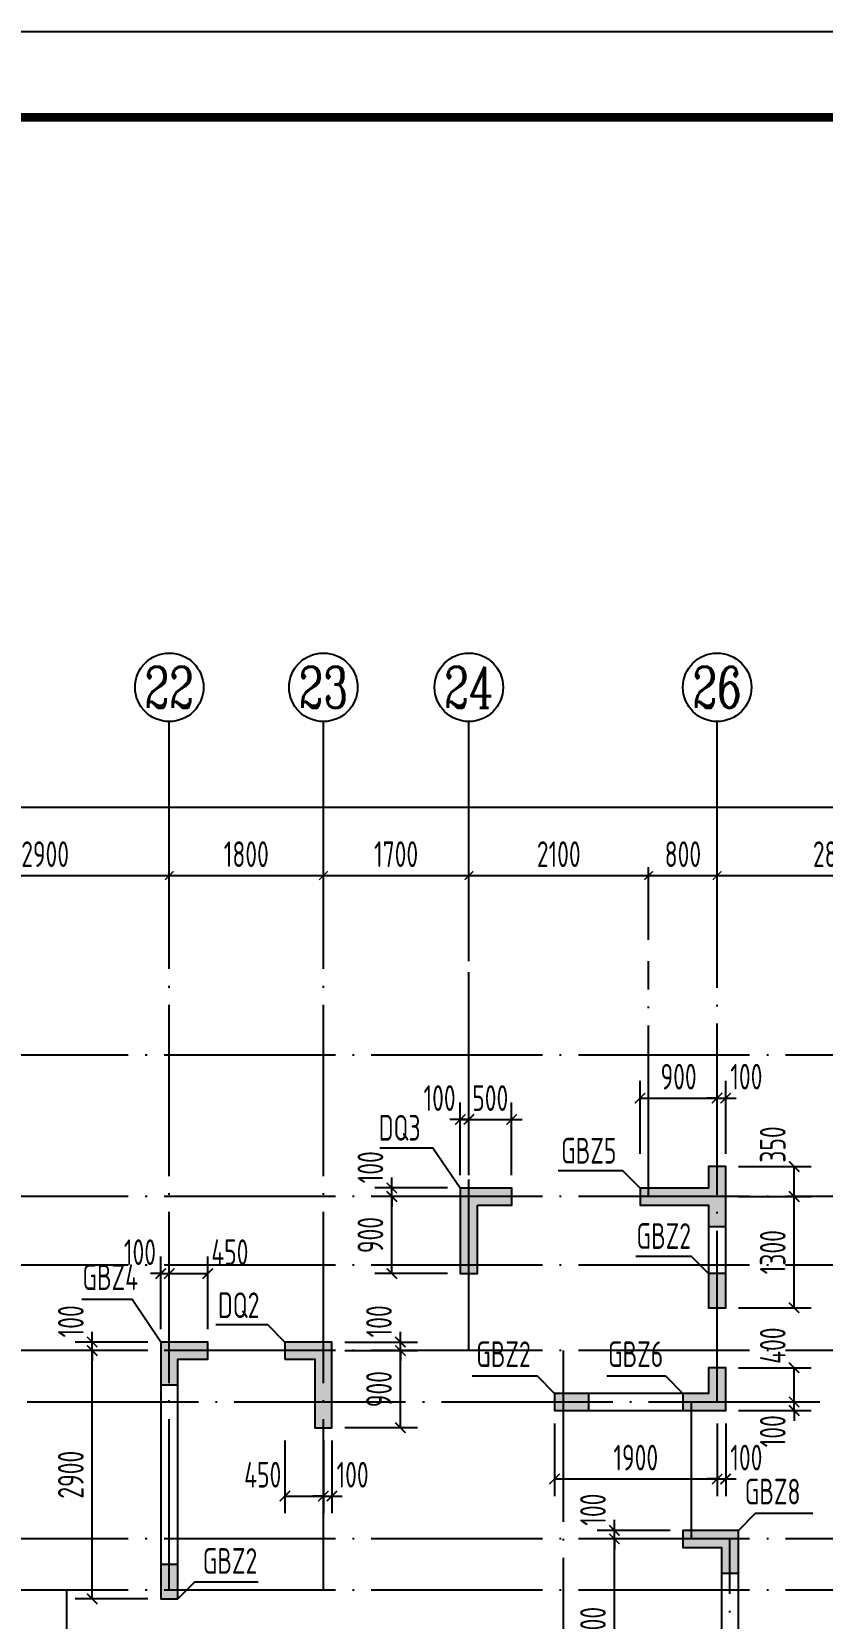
# Model space of a CAD drawing. Extents: x -812054 to 22247, y -644080 to 1003627.
# Drawn here: x -452726 to -443491, y -284087 to -265552 of the extents above; entities that cross this region are included whole.
import ezdxf
from ezdxf.enums import TextEntityAlignment as Align

# ---------------------------------------------------------------- set-up
doc = ezdxf.new("R2010")
doc.units = 0
doc.header["$LTSCALE"] = 1000
doc.linetypes.add('DOTE', pattern=[2.42, 2, -0.2, 0.02, -0.2])
doc.layers.get('0').update_dxf_attribs({"linetype": 'CONTINUOUS'})
doc.layers.get('DEFPOINTS').update_dxf_attribs({"linetype": 'CONTINUOUS'})
for name, color, linetype in [('-TK', 7, 'CONTINUOUS'), ('A-AXIS', 1, 'CONTINUOUS'), ('A-DOTE', 10, 'DOTE'), ('AXIS_NUM', 7, 'CONTINUOUS'), ('S-Q墙实线', 6, 'CONTINUOUS'), ('S-Q墙标注', 3, 'CONTINUOUS'), ('S-X详图填充', 252, 'CONTINUOUS'), ('S-X详图实线', 4, 'CONTINUOUS'), ('S-Y一般标注', 3, 'CONTINUOUS'), ('S-Z柱编号', 6, 'CONTINUOUS')]:
    doc.layers.add(name, color=color, linetype=linetype)
doc.styles.add('TSSD_Axis', font='complex.shx', dxfattribs={"width": 0.7, "bigfont": 'hztxt.shx'})
doc.styles.add('TSSD_DIMENSION', font='Tssdeng.shx', dxfattribs={"width": 0.7, "bigfont": 'tssdchn.shx'})
doc.styles.add('TSSD_REIN', font='tssdeng.shx', dxfattribs={"width": 0.7, "height": 300, "bigfont": 'tssdchn.shx'})
doc.styles.add('结构文字', font='zstxt.shx', dxfattribs={"width": 0.7, "bigfont": 'zshz.shx'})
doc.dimstyles.new('STRUCK', dxfattribs={"dimtxt": 400, "dimasz": 121, "dimexe": 200, "dimexo": 150, "dimgap": 115, "dimtad": 1, "dimdec": 0, "dimdsep": 46, "dimtxsty": '结构文字', "dimblk": 'ARCHTICK', "dimcen": 400, "dimclrd": 3, "dimclre": 3, "dimclrt": 7, "dimadec": 0, "dimazin": 0, "dimtfac": 1, "dimtdec": 0, "dimtix": 1, "dimtmove": 2, "dimatfit": 3, "dimldrblk": '_DIMX', "dimfxl": 1, "dimtolj": 1, "dimtzin": 0, "dimarcsym": 0})
doc.dimstyles.new('TSSD_100_100', dxfattribs={"dimtxt": 300, "dimasz": 100, "dimexe": 100, "dimexo": 250, "dimgap": 100, "dimtad": 1, "dimdec": 0, "dimzin": 0, "dimdsep": 46, "dimtxsty": 'TSSD_DIMENSION', "dimblk": 'ARCHTICK', "dimcen": 0, "dimdle": 100, "dimclrt": 7, "dimadec": 0, "dimazin": 0, "dimtfac": 1, "dimtdec": 0, "dimtix": 1, "dimtmove": 2, "dimatfit": 3, "dimldrblk": 'ARCHTICK', "dimfxl": 1, "dimtolj": 1, "dimtzin": 0, "dimarcsym": 0})

# ---------------------------------------------------------------- blocks, each defined once
blk = doc.blocks.new('ts_axno')
at = {"color": 0, "linetype": 'ByBlock', "lineweight": -2}
blk.add_circle((0, 0), 0.5, dxfattribs=at)
at = {"color": 0, "linetype": 'ByBlock', "lineweight": -2, "style": 'TSSD_Axis', "width": 0.7}
blk.add_attdef('A', text='', height=0.6, dxfattribs=at).set_placement((0, 0), align=Align.MIDDLE_CENTER)
blk = doc.blocks.new('_ArchTick')
at = {"color": 0, "linetype": 'ByBlock', "const_width": 0.15}
blk.add_lwpolyline([(-0.5, -0.5), (0.5, 0.5)], dxfattribs=at)
blk = doc.blocks.new('*D149')
at = {"layer": 'DEFPOINTS', "color": 0, "transparency": 16777216}
for p in [(34300, 19250), (31400, 18250), (34300, 18250)]:
    blk.add_point(p, dxfattribs=at)
at = {"layer": 'S-Y一般标注', "color": 0, "lineweight": -2, "transparency": 16777216}
for p, q in [((31400, 18500), (31400, 19350)), ((34300, 18500), (34300, 19350)), ((31300, 19250), (34400, 19250))]:
    blk.add_line(p, q, dxfattribs=at)
at = {"layer": 'S-Y一般标注', "color": 0, "lineweight": -2, "transparency": 16777216, "xscale": 100, "yscale": 100, "zscale": 100, "rotation": 180}
blk.add_blockref('_ArchTick', (31400, 19250), dxfattribs=at)
at = {"layer": 'S-Y一般标注', "color": 0, "lineweight": -2, "transparency": 16777216, "xscale": 100, "yscale": 100, "zscale": 100}
blk.add_blockref('_ArchTick', (34300, 19250), dxfattribs=at)
at = {"layer": 'S-Y一般标注', "color": 7, "transparency": 16777216, "insert": (32850, 19500), "char_height": 300, "attachment_point": 5, "style": 'TSSD_DIMENSION'}
blk.add_mtext('\\A1;2900', dxfattribs=at)
blk = doc.blocks.new('*D150')
at = {"layer": 'DEFPOINTS', "color": 0, "transparency": 16777216}
for p in [(36100, 19250), (34300, 18250), (36100, 18250)]:
    blk.add_point(p, dxfattribs=at)
at = {"layer": 'S-Y一般标注', "color": 0, "lineweight": -2, "transparency": 16777216}
for p, q in [((34300, 18500), (34300, 19350)), ((36100, 18500), (36100, 19350)), ((34200, 19250), (36200, 19250))]:
    blk.add_line(p, q, dxfattribs=at)
at = {"layer": 'S-Y一般标注', "color": 0, "lineweight": -2, "transparency": 16777216, "xscale": 100, "yscale": 100, "zscale": 100, "rotation": 180}
blk.add_blockref('_ArchTick', (34300, 19250), dxfattribs=at)
at = {"layer": 'S-Y一般标注', "color": 0, "lineweight": -2, "transparency": 16777216, "xscale": 100, "yscale": 100, "zscale": 100}
blk.add_blockref('_ArchTick', (36100, 19250), dxfattribs=at)
at = {"layer": 'S-Y一般标注', "color": 7, "transparency": 16777216, "insert": (35200, 19500), "char_height": 300, "attachment_point": 5, "style": 'TSSD_DIMENSION'}
blk.add_mtext('\\A1;1800', dxfattribs=at)
blk = doc.blocks.new('*D151')
at = {"layer": 'DEFPOINTS', "color": 0, "transparency": 16777216}
for p in [(37800, 19250), (36100, 18250), (37800, 18250)]:
    blk.add_point(p, dxfattribs=at)
at = {"layer": 'S-Y一般标注', "color": 0, "lineweight": -2, "transparency": 16777216}
for p, q in [((36100, 18500), (36100, 19350)), ((37800, 18500), (37800, 19350)), ((36000, 19250), (37900, 19250))]:
    blk.add_line(p, q, dxfattribs=at)
at = {"layer": 'S-Y一般标注', "color": 0, "lineweight": -2, "transparency": 16777216, "xscale": 100, "yscale": 100, "zscale": 100, "rotation": 180}
blk.add_blockref('_ArchTick', (36100, 19250), dxfattribs=at)
at = {"layer": 'S-Y一般标注', "color": 0, "lineweight": -2, "transparency": 16777216, "xscale": 100, "yscale": 100, "zscale": 100}
blk.add_blockref('_ArchTick', (37800, 19250), dxfattribs=at)
at = {"layer": 'S-Y一般标注', "color": 7, "transparency": 16777216, "insert": (36950, 19500), "char_height": 300, "attachment_point": 5, "style": 'TSSD_DIMENSION'}
blk.add_mtext('\\A1;1700', dxfattribs=at)
blk = doc.blocks.new('*D152')
at = {"layer": 'DEFPOINTS', "color": 0, "transparency": 16777216}
for p in [(40700, 19250), (39900, 18250), (40700, 18250)]:
    blk.add_point(p, dxfattribs=at)
at = {"layer": 'S-Y一般标注', "color": 0, "lineweight": -2, "transparency": 16777216}
for p, q in [((39900, 18500), (39900, 19350)), ((40700, 18500), (40700, 19350)), ((39800, 19250), (40800, 19250))]:
    blk.add_line(p, q, dxfattribs=at)
at = {"layer": 'S-Y一般标注', "color": 0, "lineweight": -2, "transparency": 16777216, "xscale": 100, "yscale": 100, "zscale": 100, "rotation": 180}
blk.add_blockref('_ArchTick', (39900, 19250), dxfattribs=at)
at = {"layer": 'S-Y一般标注', "color": 0, "lineweight": -2, "transparency": 16777216, "xscale": 100, "yscale": 100, "zscale": 100}
blk.add_blockref('_ArchTick', (40700, 19250), dxfattribs=at)
at = {"layer": 'S-Y一般标注', "color": 7, "transparency": 16777216, "insert": (40300, 19500), "char_height": 300, "attachment_point": 5, "style": 'TSSD_DIMENSION'}
blk.add_mtext('\\A1;800', dxfattribs=at)
blk = doc.blocks.new('*D153')
at = {"layer": 'DEFPOINTS', "color": 0, "transparency": 16777216}
for p in [(43500, 19250), (40700, 18250), (43500, 18250)]:
    blk.add_point(p, dxfattribs=at)
at = {"layer": 'S-Y一般标注', "color": 0, "lineweight": -2, "transparency": 16777216}
for p, q in [((40700, 18500), (40700, 19350)), ((43500, 18500), (43500, 19350)), ((40600, 19250), (43600, 19250))]:
    blk.add_line(p, q, dxfattribs=at)
at = {"layer": 'S-Y一般标注', "color": 0, "lineweight": -2, "transparency": 16777216, "xscale": 100, "yscale": 100, "zscale": 100, "rotation": 180}
blk.add_blockref('_ArchTick', (40700, 19250), dxfattribs=at)
at = {"layer": 'S-Y一般标注', "color": 0, "lineweight": -2, "transparency": 16777216, "xscale": 100, "yscale": 100, "zscale": 100}
blk.add_blockref('_ArchTick', (43500, 19250), dxfattribs=at)
at = {"layer": 'S-Y一般标注', "color": 7, "transparency": 16777216, "insert": (42100, 19500), "char_height": 300, "attachment_point": 5, "style": 'TSSD_DIMENSION'}
blk.add_mtext('\\A1;2800', dxfattribs=at)
blk = doc.blocks.new('*D159')
at = {"layer": 'DEFPOINTS', "color": 0, "transparency": 16777216}
for p in [(54600, 20050), (4600, 18250), (54600, 18250)]:
    blk.add_point(p, dxfattribs=at)
at = {"layer": 'S-Y一般标注', "color": 0, "lineweight": -2, "transparency": 16777216}
for p, q in [((4500, 20050), (54700, 20050)), ((4600, 18500), (4600, 20150)), ((54600, 18500), (54600, 20150))]:
    blk.add_line(p, q, dxfattribs=at)
at = {"layer": 'S-Y一般标注', "color": 0, "lineweight": -2, "transparency": 16777216, "xscale": 100, "yscale": 100, "zscale": 100, "rotation": 180}
blk.add_blockref('_ArchTick', (4600, 20050), dxfattribs=at)
at = {"layer": 'S-Y一般标注', "color": 0, "lineweight": -2, "transparency": 16777216, "xscale": 100, "yscale": 100, "zscale": 100}
blk.add_blockref('_ArchTick', (54600, 20050), dxfattribs=at)
at = {"layer": 'S-Y一般标注', "color": 7, "transparency": 16777216, "insert": (29600, 20300), "char_height": 300, "attachment_point": 5, "style": 'TSSD_DIMENSION'}
blk.add_mtext('\\A1;50000', dxfattribs=at)
blk = doc.blocks.new('*D172')
at = {"layer": 'DEFPOINTS', "color": 0, "transparency": 16777216}
for p in [(39900, 19250), (37800, 18250), (39900, 18250)]:
    blk.add_point(p, dxfattribs=at)
at = {"layer": 'S-Y一般标注', "color": 0, "lineweight": -2, "transparency": 16777216}
for p, q in [((37800, 18500), (37800, 19350)), ((39900, 18500), (39900, 19350)), ((37700, 19250), (40000, 19250))]:
    blk.add_line(p, q, dxfattribs=at)
at = {"layer": 'S-Y一般标注', "color": 0, "lineweight": -2, "transparency": 16777216, "xscale": 100, "yscale": 100, "zscale": 100, "rotation": 180}
blk.add_blockref('_ArchTick', (37800, 19250), dxfattribs=at)
at = {"layer": 'S-Y一般标注', "color": 0, "lineweight": -2, "transparency": 16777216, "xscale": 100, "yscale": 100, "zscale": 100}
blk.add_blockref('_ArchTick', (39900, 19250), dxfattribs=at)
at = {"layer": 'S-Y一般标注', "color": 7, "transparency": 16777216, "insert": (38850, 19500), "char_height": 300, "attachment_point": 5, "style": 'TSSD_DIMENSION'}
blk.add_mtext('\\A1;2100', dxfattribs=at)
blk = doc.blocks.new('*D1789')
at = {"layer": 'DEFPOINTS', "color": 0, "transparency": 16777216}
for p in [(-452019, -280960), (-451219, -280960), (-451219, -283860)]:
    blk.add_point(p, dxfattribs=at)
at = {"layer": 'S-Q墙标注', "color": 3, "lineweight": -2, "transparency": 16777216}
for p, q in [((-451369, -280960), (-452219, -280960)), ((-452019, -283860), (-452019, -280960)), ((-451369, -283860), (-452219, -283860))]:
    blk.add_line(p, q, dxfattribs=at)
at = {"layer": 'S-Q墙标注', "color": 3, "lineweight": -2, "transparency": 16777216, "xscale": 121, "yscale": 121, "zscale": 121}
for p, rotation in [((-452019, -280960), 90), ((-452019, -283860), 270)]:
    blk.add_blockref('_ArchTick', p, dxfattribs=dict(at, rotation=rotation))
at = {"layer": 'S-Q墙标注', "color": 7, "transparency": 16777216, "insert": (-452269, -282410), "char_height": 300, "attachment_point": 5, "rotation": 90, "style": 'TSSD_REIN'}
blk.add_mtext('\\A1;2900', dxfattribs=at)
blk = doc.blocks.new('_DIMX')
blk.add_line((-150, 0), (150, 0))
at = {"const_width": 50}
blk.add_lwpolyline([(-70, -70), (70, 70)], dxfattribs=at)
blk = doc.blocks.new('*D1790')
at = {"layer": 'DEFPOINTS', "color": 0, "transparency": 16777216}
for p in [(-452019, -280860), (-451219, -280860), (-451219, -280960)]:
    blk.add_point(p, dxfattribs=at)
at = {"layer": 'S-Q墙标注', "color": 3, "lineweight": -2, "transparency": 16777216}
for p, q in [((-452019, -280860), (-452019, -280739)), ((-451369, -280860), (-452219, -280860)), ((-451369, -280960), (-452219, -280960)), ((-452019, -280960), (-452019, -280860)), ((-452019, -280960), (-452019, -281081))]:
    blk.add_line(p, q, dxfattribs=at)
at = {"layer": 'S-Q墙标注', "color": 3, "lineweight": -2, "transparency": 16777216, "xscale": 121, "yscale": 121, "zscale": 121}
for p, rotation in [((-452019, -280860), 270), ((-452019, -280960), 90)]:
    blk.add_blockref('_ArchTick', p, dxfattribs=dict(at, rotation=rotation))
at = {"layer": 'S-Q墙标注', "color": 7, "transparency": 16777216, "insert": (-452269, -280618), "char_height": 300, "attachment_point": 5, "rotation": 90, "style": 'TSSD_REIN'}
blk.add_mtext('\\A1;100', dxfattribs=at)
blk = doc.blocks.new('*D1791')
at = {"layer": 'DEFPOINTS', "color": 0, "transparency": 16777216}
for p in [(-451119, -280060), (-451219, -280860), (-451119, -280860)]:
    blk.add_point(p, dxfattribs=at)
at = {"layer": 'S-Q墙标注', "color": 3, "lineweight": -2, "transparency": 16777216}
for p, q in [((-451219, -280710), (-451219, -279860)), ((-451119, -280710), (-451119, -279860)), ((-451219, -280060), (-451340, -280060)), ((-451219, -280060), (-451119, -280060)), ((-451119, -280060), (-450998, -280060))]:
    blk.add_line(p, q, dxfattribs=at)
at = {"layer": 'S-Q墙标注', "color": 3, "lineweight": -2, "transparency": 16777216, "xscale": 121, "yscale": 121, "zscale": 121}
blk.add_blockref('_ArchTick', (-451219, -280060), dxfattribs=at)
at = {"layer": 'S-Q墙标注', "color": 3, "lineweight": -2, "transparency": 16777216, "xscale": 121, "yscale": 121, "zscale": 121, "rotation": 180}
blk.add_blockref('_ArchTick', (-451119, -280060), dxfattribs=at)
at = {"layer": 'S-Q墙标注', "color": 7, "transparency": 16777216, "insert": (-451461, -279810), "char_height": 300, "attachment_point": 5, "style": 'TSSD_REIN'}
blk.add_mtext('\\A1;100', dxfattribs=at)
blk = doc.blocks.new('*D1792')
at = {"layer": 'DEFPOINTS', "color": 0, "transparency": 16777216}
for p in [(-450669, -280060), (-451119, -280860), (-450669, -280860)]:
    blk.add_point(p, dxfattribs=at)
at = {"layer": 'S-Q墙标注', "color": 3, "lineweight": -2, "transparency": 16777216}
for p, q in [((-451119, -280710), (-451119, -279860)), ((-450669, -280710), (-450669, -279860)), ((-451119, -280060), (-450669, -280060))]:
    blk.add_line(p, q, dxfattribs=at)
at = {"layer": 'S-Q墙标注', "color": 3, "lineweight": -2, "transparency": 16777216, "xscale": 121, "yscale": 121, "zscale": 121, "rotation": 180}
blk.add_blockref('_ArchTick', (-451119, -280060), dxfattribs=at)
at = {"layer": 'S-Q墙标注', "color": 3, "lineweight": -2, "transparency": 16777216, "xscale": 121, "yscale": 121, "zscale": 121}
blk.add_blockref('_ArchTick', (-450669, -280060), dxfattribs=at)
at = {"layer": 'S-Q墙标注', "color": 7, "transparency": 16777216, "insert": (-450411, -279810), "char_height": 300, "attachment_point": 5, "style": 'TSSD_REIN'}
blk.add_mtext('\\A1;450', dxfattribs=at)
blk = doc.blocks.new('*D1793')
at = {"layer": 'DEFPOINTS', "color": 0, "transparency": 16777216}
for p in [(-449219, -280960), (-448419, -280960), (-449219, -281860)]:
    blk.add_point(p, dxfattribs=at)
at = {"layer": 'S-Q墙标注', "color": 3, "lineweight": -2, "transparency": 16777216}
for p, q in [((-449069, -280960), (-448219, -280960)), ((-448419, -281860), (-448419, -280960)), ((-449069, -281860), (-448219, -281860))]:
    blk.add_line(p, q, dxfattribs=at)
at = {"layer": 'S-Q墙标注', "color": 3, "lineweight": -2, "transparency": 16777216, "xscale": 121, "yscale": 121, "zscale": 121}
for p, rotation in [((-448419, -280960), 90), ((-448419, -281860), 270)]:
    blk.add_blockref('_ArchTick', p, dxfattribs=dict(at, rotation=rotation))
at = {"layer": 'S-Q墙标注', "color": 7, "transparency": 16777216, "insert": (-448669, -281410), "char_height": 300, "attachment_point": 5, "rotation": 90, "style": 'TSSD_REIN'}
blk.add_mtext('\\A1;900', dxfattribs=at)
blk = doc.blocks.new('*D1794')
at = {"layer": 'DEFPOINTS', "color": 0, "transparency": 16777216}
for p in [(-449219, -280860), (-449219, -280960), (-448419, -280860)]:
    blk.add_point(p, dxfattribs=at)
at = {"layer": 'S-Q墙标注', "color": 3, "lineweight": -2, "transparency": 16777216}
for p, q in [((-448419, -280860), (-448419, -280739)), ((-449069, -280860), (-448219, -280860)), ((-449069, -280960), (-448219, -280960)), ((-448419, -280960), (-448419, -280860)), ((-448419, -280960), (-448419, -281081))]:
    blk.add_line(p, q, dxfattribs=at)
at = {"layer": 'S-Q墙标注', "color": 3, "lineweight": -2, "transparency": 16777216, "xscale": 121, "yscale": 121, "zscale": 121}
for p, rotation in [((-448419, -280860), 270), ((-448419, -280960), 90)]:
    blk.add_blockref('_ArchTick', p, dxfattribs=dict(at, rotation=rotation))
at = {"layer": 'S-Q墙标注', "color": 7, "transparency": 16777216, "insert": (-448669, -280618), "char_height": 300, "attachment_point": 5, "rotation": 90, "style": 'TSSD_REIN'}
blk.add_mtext('\\A1;100', dxfattribs=at)
blk = doc.blocks.new('*D1795')
at = {"layer": 'DEFPOINTS', "color": 0, "transparency": 16777216}
for p in [(-449769, -281860), (-449319, -281860), (-449319, -282660)]:
    blk.add_point(p, dxfattribs=at)
at = {"layer": 'S-Q墙标注', "color": 3, "lineweight": -2, "transparency": 16777216}
for p, q in [((-449769, -282010), (-449769, -282860)), ((-449319, -282010), (-449319, -282860)), ((-449769, -282660), (-449319, -282660))]:
    blk.add_line(p, q, dxfattribs=at)
at = {"layer": 'S-Q墙标注', "color": 3, "lineweight": -2, "transparency": 16777216, "xscale": 121, "yscale": 121, "zscale": 121, "rotation": 180}
blk.add_blockref('_ArchTick', (-449769, -282660), dxfattribs=at)
at = {"layer": 'S-Q墙标注', "color": 3, "lineweight": -2, "transparency": 16777216, "xscale": 121, "yscale": 121, "zscale": 121}
blk.add_blockref('_ArchTick', (-449319, -282660), dxfattribs=at)
at = {"layer": 'S-Q墙标注', "color": 7, "transparency": 16777216, "insert": (-450027, -282410), "char_height": 300, "attachment_point": 5, "style": 'TSSD_REIN'}
blk.add_mtext('\\A1;450', dxfattribs=at)
blk = doc.blocks.new('*D1796')
at = {"layer": 'DEFPOINTS', "color": 0, "transparency": 16777216}
for p in [(-449319, -281860), (-449219, -281860), (-449219, -282660)]:
    blk.add_point(p, dxfattribs=at)
at = {"layer": 'S-Q墙标注', "color": 3, "lineweight": -2, "transparency": 16777216}
for p, q in [((-449319, -282010), (-449319, -282860)), ((-449219, -282010), (-449219, -282860)), ((-449319, -282660), (-449440, -282660)), ((-449319, -282660), (-449219, -282660)), ((-449219, -282660), (-449098, -282660))]:
    blk.add_line(p, q, dxfattribs=at)
at = {"layer": 'S-Q墙标注', "color": 3, "lineweight": -2, "transparency": 16777216, "xscale": 121, "yscale": 121, "zscale": 121}
blk.add_blockref('_ArchTick', (-449319, -282660), dxfattribs=at)
at = {"layer": 'S-Q墙标注', "color": 3, "lineweight": -2, "transparency": 16777216, "xscale": 121, "yscale": 121, "zscale": 121, "rotation": 180}
blk.add_blockref('_ArchTick', (-449219, -282660), dxfattribs=at)
at = {"layer": 'S-Q墙标注', "color": 7, "transparency": 16777216, "insert": (-448977, -282410), "char_height": 300, "attachment_point": 5, "style": 'TSSD_REIN'}
blk.add_mtext('\\A1;100', dxfattribs=at)
blk = doc.blocks.new('*D1797')
at = {"layer": 'DEFPOINTS', "color": 0, "transparency": 16777216}
for p in [(-444619, -281560), (-444619, -281660), (-443819, -281560)]:
    blk.add_point(p, dxfattribs=at)
at = {"layer": 'S-Q墙标注', "color": 3, "lineweight": -2, "transparency": 16777216}
for p, q in [((-443819, -281560), (-443819, -281439)), ((-444469, -281560), (-443619, -281560)), ((-444469, -281660), (-443619, -281660)), ((-443819, -281660), (-443819, -281560)), ((-443819, -281660), (-443819, -281781))]:
    blk.add_line(p, q, dxfattribs=at)
at = {"layer": 'S-Q墙标注', "color": 3, "lineweight": -2, "transparency": 16777216, "xscale": 121, "yscale": 121, "zscale": 121}
for p, rotation in [((-443819, -281560), 270), ((-443819, -281660), 90)]:
    blk.add_blockref('_ArchTick', p, dxfattribs=dict(at, rotation=rotation))
at = {"layer": 'S-Q墙标注', "color": 7, "transparency": 16777216, "insert": (-444069, -281902), "char_height": 300, "attachment_point": 5, "rotation": 90, "style": 'TSSD_REIN'}
blk.add_mtext('\\A1;100', dxfattribs=at)
blk = doc.blocks.new('*D1798')
at = {"layer": 'DEFPOINTS', "color": 0, "transparency": 16777216}
for p in [(-444619, -281160), (-443819, -281160), (-444619, -281560)]:
    blk.add_point(p, dxfattribs=at)
at = {"layer": 'S-Q墙标注', "color": 3, "lineweight": -2, "transparency": 16777216}
for p, q in [((-444469, -281160), (-443619, -281160)), ((-443819, -281560), (-443819, -281160)), ((-444469, -281560), (-443619, -281560))]:
    blk.add_line(p, q, dxfattribs=at)
at = {"layer": 'S-Q墙标注', "color": 3, "lineweight": -2, "transparency": 16777216, "xscale": 121, "yscale": 121, "zscale": 121}
for p, rotation in [((-443819, -281160), 90), ((-443819, -281560), 270)]:
    blk.add_blockref('_ArchTick', p, dxfattribs=dict(at, rotation=rotation))
at = {"layer": 'S-Q墙标注', "color": 7, "transparency": 16777216, "insert": (-444069, -280902), "char_height": 300, "attachment_point": 5, "rotation": 90, "style": 'TSSD_REIN'}
blk.add_mtext('\\A1;400', dxfattribs=at)
blk = doc.blocks.new('*D1799')
at = {"layer": 'DEFPOINTS', "color": 0, "transparency": 16777216}
for p in [(-446619, -281660), (-444719, -281660), (-444719, -282460)]:
    blk.add_point(p, dxfattribs=at)
at = {"layer": 'S-Q墙标注', "color": 3, "lineweight": -2, "transparency": 16777216}
for p, q in [((-446619, -281810), (-446619, -282660)), ((-444719, -281810), (-444719, -282660)), ((-446619, -282460), (-444719, -282460))]:
    blk.add_line(p, q, dxfattribs=at)
at = {"layer": 'S-Q墙标注', "color": 3, "lineweight": -2, "transparency": 16777216, "xscale": 121, "yscale": 121, "zscale": 121, "rotation": 180}
blk.add_blockref('_ArchTick', (-446619, -282460), dxfattribs=at)
at = {"layer": 'S-Q墙标注', "color": 3, "lineweight": -2, "transparency": 16777216, "xscale": 121, "yscale": 121, "zscale": 121}
blk.add_blockref('_ArchTick', (-444719, -282460), dxfattribs=at)
at = {"layer": 'S-Q墙标注', "color": 7, "transparency": 16777216, "insert": (-445669, -282210), "char_height": 300, "attachment_point": 5, "style": 'TSSD_REIN'}
blk.add_mtext('\\A1;1900', dxfattribs=at)
blk = doc.blocks.new('*D1800')
at = {"layer": 'DEFPOINTS', "color": 0, "transparency": 16777216}
for p in [(-444719, -281660), (-444619, -281660), (-444619, -282460)]:
    blk.add_point(p, dxfattribs=at)
at = {"layer": 'S-Q墙标注', "color": 3, "lineweight": -2, "transparency": 16777216}
for p, q in [((-444719, -281810), (-444719, -282660)), ((-444619, -281810), (-444619, -282660)), ((-444719, -282460), (-444840, -282460)), ((-444719, -282460), (-444619, -282460)), ((-444619, -282460), (-444498, -282460))]:
    blk.add_line(p, q, dxfattribs=at)
at = {"layer": 'S-Q墙标注', "color": 3, "lineweight": -2, "transparency": 16777216, "xscale": 121, "yscale": 121, "zscale": 121}
blk.add_blockref('_ArchTick', (-444719, -282460), dxfattribs=at)
at = {"layer": 'S-Q墙标注', "color": 3, "lineweight": -2, "transparency": 16777216, "xscale": 121, "yscale": 121, "zscale": 121, "rotation": 180}
blk.add_blockref('_ArchTick', (-444619, -282460), dxfattribs=at)
at = {"layer": 'S-Q墙标注', "color": 7, "transparency": 16777216, "insert": (-444377, -282210), "char_height": 300, "attachment_point": 5, "style": 'TSSD_REIN'}
blk.add_mtext('\\A1;100', dxfattribs=at)
blk = doc.blocks.new('*D1801')
at = {"layer": 'DEFPOINTS', "color": 0, "transparency": 16777216}
for p in [(-448519, -279160), (-447719, -279160), (-447719, -280060)]:
    blk.add_point(p, dxfattribs=at)
at = {"layer": 'S-Q墙标注', "color": 3, "lineweight": -2, "transparency": 16777216}
for p, q in [((-447869, -279160), (-448719, -279160)), ((-448519, -280060), (-448519, -279160)), ((-447869, -280060), (-448719, -280060))]:
    blk.add_line(p, q, dxfattribs=at)
at = {"layer": 'S-Q墙标注', "color": 3, "lineweight": -2, "transparency": 16777216, "xscale": 121, "yscale": 121, "zscale": 121}
for p, rotation in [((-448519, -279160), 90), ((-448519, -280060), 270)]:
    blk.add_blockref('_ArchTick', p, dxfattribs=dict(at, rotation=rotation))
at = {"layer": 'S-Q墙标注', "color": 7, "transparency": 16777216, "insert": (-448769, -279610), "char_height": 300, "attachment_point": 5, "rotation": 90, "style": 'TSSD_REIN'}
blk.add_mtext('\\A1;900', dxfattribs=at)
blk = doc.blocks.new('*D1802')
at = {"layer": 'DEFPOINTS', "color": 0, "transparency": 16777216}
for p in [(-448519, -279060), (-447719, -279060), (-447719, -279160)]:
    blk.add_point(p, dxfattribs=at)
at = {"layer": 'S-Q墙标注', "color": 3, "lineweight": -2, "transparency": 16777216}
for p, q in [((-448519, -279060), (-448519, -278939)), ((-447869, -279060), (-448719, -279060)), ((-448519, -279160), (-448519, -279060)), ((-447869, -279160), (-448719, -279160)), ((-448519, -279160), (-448519, -279281))]:
    blk.add_line(p, q, dxfattribs=at)
at = {"layer": 'S-Q墙标注', "color": 3, "lineweight": -2, "transparency": 16777216, "xscale": 121, "yscale": 121, "zscale": 121}
for p, rotation in [((-448519, -279060), 270), ((-448519, -279160), 90)]:
    blk.add_blockref('_ArchTick', p, dxfattribs=dict(at, rotation=rotation))
at = {"layer": 'S-Q墙标注', "color": 7, "transparency": 16777216, "insert": (-448769, -278818), "char_height": 300, "attachment_point": 5, "rotation": 90, "style": 'TSSD_REIN'}
blk.add_mtext('\\A1;100', dxfattribs=at)
blk = doc.blocks.new('*D1803')
at = {"layer": 'DEFPOINTS', "color": 0, "transparency": 16777216}
for p in [(-447619, -278260), (-447719, -279060), (-447619, -279060)]:
    blk.add_point(p, dxfattribs=at)
at = {"layer": 'S-Q墙标注', "color": 3, "lineweight": -2, "transparency": 16777216}
for p, q in [((-447719, -278910), (-447719, -278060)), ((-447619, -278910), (-447619, -278060)), ((-447719, -278260), (-447840, -278260)), ((-447719, -278260), (-447619, -278260)), ((-447619, -278260), (-447498, -278260))]:
    blk.add_line(p, q, dxfattribs=at)
at = {"layer": 'S-Q墙标注', "color": 3, "lineweight": -2, "transparency": 16777216, "xscale": 121, "yscale": 121, "zscale": 121}
blk.add_blockref('_ArchTick', (-447719, -278260), dxfattribs=at)
at = {"layer": 'S-Q墙标注', "color": 3, "lineweight": -2, "transparency": 16777216, "xscale": 121, "yscale": 121, "zscale": 121, "rotation": 180}
blk.add_blockref('_ArchTick', (-447619, -278260), dxfattribs=at)
at = {"layer": 'S-Q墙标注', "color": 7, "transparency": 16777216, "insert": (-447961, -278010), "char_height": 300, "attachment_point": 5, "style": 'TSSD_REIN'}
blk.add_mtext('\\A1;100', dxfattribs=at)
blk = doc.blocks.new('*D1804')
at = {"layer": 'DEFPOINTS', "color": 0, "transparency": 16777216}
for p in [(-447119, -278260), (-447619, -279060), (-447119, -279060)]:
    blk.add_point(p, dxfattribs=at)
at = {"layer": 'S-Q墙标注', "color": 3, "lineweight": -2, "transparency": 16777216}
for p, q in [((-447619, -278910), (-447619, -278060)), ((-447119, -278910), (-447119, -278060)), ((-447619, -278260), (-447740, -278260)), ((-447619, -278260), (-447119, -278260)), ((-447119, -278260), (-446998, -278260))]:
    blk.add_line(p, q, dxfattribs=at)
at = {"layer": 'S-Q墙标注', "color": 3, "lineweight": -2, "transparency": 16777216, "xscale": 121, "yscale": 121, "zscale": 121}
blk.add_blockref('_ArchTick', (-447619, -278260), dxfattribs=at)
at = {"layer": 'S-Q墙标注', "color": 3, "lineweight": -2, "transparency": 16777216, "xscale": 121, "yscale": 121, "zscale": 121, "rotation": 180}
blk.add_blockref('_ArchTick', (-447119, -278260), dxfattribs=at)
at = {"layer": 'S-Q墙标注', "color": 7, "transparency": 16777216, "insert": (-447369, -278010), "char_height": 300, "attachment_point": 5, "style": 'TSSD_REIN'}
blk.add_mtext('\\A1;500', dxfattribs=at)
blk = doc.blocks.new('*D1806')
at = {"layer": 'DEFPOINTS', "color": 0, "transparency": 16777216}
for p in [(-445919, -283160), (-445119, -283160), (-445119, -285260)]:
    blk.add_point(p, dxfattribs=at)
at = {"layer": 'S-Q墙标注', "color": 3, "lineweight": -2, "transparency": 16777216}
for p, q in [((-445269, -283160), (-446119, -283160)), ((-445919, -285260), (-445919, -283160)), ((-445269, -285260), (-446119, -285260))]:
    blk.add_line(p, q, dxfattribs=at)
at = {"layer": 'S-Q墙标注', "color": 3, "lineweight": -2, "transparency": 16777216, "xscale": 121, "yscale": 121, "zscale": 121}
for p, rotation in [((-445919, -283160), 90), ((-445919, -285260), 270)]:
    blk.add_blockref('_ArchTick', p, dxfattribs=dict(at, rotation=rotation))
at = {"layer": 'S-Q墙标注', "color": 7, "transparency": 16777216, "insert": (-446169, -284210), "char_height": 300, "attachment_point": 5, "rotation": 90, "style": 'TSSD_REIN'}
blk.add_mtext('\\A1;2100', dxfattribs=at)
blk = doc.blocks.new('*D1807')
at = {"layer": 'DEFPOINTS', "color": 0, "transparency": 16777216}
for p in [(-445919, -283060), (-445119, -283060), (-445119, -283160)]:
    blk.add_point(p, dxfattribs=at)
at = {"layer": 'S-Q墙标注', "color": 3, "lineweight": -2, "transparency": 16777216}
for p, q in [((-445919, -283060), (-445919, -282939)), ((-445269, -283060), (-446119, -283060)), ((-445269, -283160), (-446119, -283160)), ((-445919, -283160), (-445919, -283060)), ((-445919, -283160), (-445919, -283281))]:
    blk.add_line(p, q, dxfattribs=at)
at = {"layer": 'S-Q墙标注', "color": 3, "lineweight": -2, "transparency": 16777216, "xscale": 121, "yscale": 121, "zscale": 121}
for p, rotation in [((-445919, -283060), 270), ((-445919, -283160), 90)]:
    blk.add_blockref('_ArchTick', p, dxfattribs=dict(at, rotation=rotation))
at = {"layer": 'S-Q墙标注', "color": 7, "transparency": 16777216, "insert": (-446169, -282818), "char_height": 300, "attachment_point": 5, "rotation": 90, "style": 'TSSD_REIN'}
blk.add_mtext('\\A1;100', dxfattribs=at)
blk = doc.blocks.new('*D2382')
at = {"layer": 'DEFPOINTS', "color": 0, "transparency": 16777216}
for p in [(-444619, -279160), (-443819, -279160), (-444619, -280460)]:
    blk.add_point(p, dxfattribs=at)
at = {"layer": 'S-Q墙标注', "color": 3, "lineweight": -2, "transparency": 16777216}
for p, q in [((-444469, -279160), (-443619, -279160)), ((-443819, -280460), (-443819, -279160)), ((-444469, -280460), (-443619, -280460))]:
    blk.add_line(p, q, dxfattribs=at)
at = {"layer": 'S-Q墙标注', "color": 3, "lineweight": -2, "transparency": 16777216, "xscale": 121, "yscale": 121, "zscale": 121}
for p, rotation in [((-443819, -279160), 90), ((-443819, -280460), 270)]:
    blk.add_blockref('_ArchTick', p, dxfattribs=dict(at, rotation=rotation))
at = {"layer": 'S-Q墙标注', "color": 7, "transparency": 16777216, "insert": (-444069, -279810), "char_height": 300, "attachment_point": 5, "rotation": 90, "style": 'TSSD_REIN'}
blk.add_mtext('\\A1;1300', dxfattribs=at)
blk = doc.blocks.new('*D2383')
at = {"layer": 'DEFPOINTS', "color": 0, "transparency": 16777216}
for p in [(-444619, -278810), (-443819, -278810), (-444619, -279160)]:
    blk.add_point(p, dxfattribs=at)
at = {"layer": 'S-Q墙标注', "color": 3, "lineweight": -2, "transparency": 16777216}
for p, q in [((-444469, -278810), (-443619, -278810)), ((-443819, -279160), (-443819, -278810)), ((-444469, -279160), (-443619, -279160))]:
    blk.add_line(p, q, dxfattribs=at)
at = {"layer": 'S-Q墙标注', "color": 3, "lineweight": -2, "transparency": 16777216, "xscale": 121, "yscale": 121, "zscale": 121}
for p, rotation in [((-443819, -278810), 90), ((-443819, -279160), 270)]:
    blk.add_blockref('_ArchTick', p, dxfattribs=dict(at, rotation=rotation))
at = {"layer": 'S-Q墙标注', "color": 7, "transparency": 16777216, "insert": (-444069, -278552), "char_height": 300, "attachment_point": 5, "rotation": 90, "style": 'TSSD_REIN'}
blk.add_mtext('\\A1;350', dxfattribs=at)
blk = doc.blocks.new('*D2384')
at = {"layer": 'DEFPOINTS', "color": 0, "transparency": 16777216}
for p in [(-444719, -278010), (-445619, -278810), (-444719, -278810)]:
    blk.add_point(p, dxfattribs=at)
at = {"layer": 'S-Q墙标注', "color": 3, "lineweight": -2, "transparency": 16777216}
for p, q in [((-445619, -278660), (-445619, -277810)), ((-444719, -278660), (-444719, -277810)), ((-445619, -278010), (-444719, -278010))]:
    blk.add_line(p, q, dxfattribs=at)
at = {"layer": 'S-Q墙标注', "color": 3, "lineweight": -2, "transparency": 16777216, "xscale": 121, "yscale": 121, "zscale": 121, "rotation": 180}
blk.add_blockref('_ArchTick', (-445619, -278010), dxfattribs=at)
at = {"layer": 'S-Q墙标注', "color": 3, "lineweight": -2, "transparency": 16777216, "xscale": 121, "yscale": 121, "zscale": 121}
blk.add_blockref('_ArchTick', (-444719, -278010), dxfattribs=at)
at = {"layer": 'S-Q墙标注', "color": 7, "transparency": 16777216, "insert": (-445169, -277760), "char_height": 300, "attachment_point": 5, "style": 'TSSD_REIN'}
blk.add_mtext('\\A1;900', dxfattribs=at)
blk = doc.blocks.new('*D2385')
at = {"layer": 'DEFPOINTS', "color": 0, "transparency": 16777216}
for p in [(-444619, -278010), (-444719, -278810), (-444619, -278810)]:
    blk.add_point(p, dxfattribs=at)
at = {"layer": 'S-Q墙标注', "color": 3, "lineweight": -2, "transparency": 16777216}
for p, q in [((-444719, -278660), (-444719, -277810)), ((-444619, -278660), (-444619, -277810)), ((-444719, -278010), (-444840, -278010)), ((-444719, -278010), (-444619, -278010)), ((-444619, -278010), (-444498, -278010))]:
    blk.add_line(p, q, dxfattribs=at)
at = {"layer": 'S-Q墙标注', "color": 3, "lineweight": -2, "transparency": 16777216, "xscale": 121, "yscale": 121, "zscale": 121}
blk.add_blockref('_ArchTick', (-444719, -278010), dxfattribs=at)
at = {"layer": 'S-Q墙标注', "color": 3, "lineweight": -2, "transparency": 16777216, "xscale": 121, "yscale": 121, "zscale": 121, "rotation": 180}
blk.add_blockref('_ArchTick', (-444619, -278010), dxfattribs=at)
at = {"layer": 'S-Q墙标注', "color": 7, "transparency": 16777216, "insert": (-444377, -277760), "char_height": 300, "attachment_point": 5, "style": 'TSSD_REIN'}
blk.add_mtext('\\A1;100', dxfattribs=at)
blk = doc.blocks.new('A1')
blk.add_lwpolyline([(0, 59400), (0, 0), (84100, 0), (84100, 59400)], close=True)
at = {"const_width": 100}
blk.add_lwpolyline([(2500, 58400), (2500, 1000), (83100, 1000), (83100, 58400)], close=True, dxfattribs=at)
blk = doc.blocks.new('20210726.16395156')
at = {"layer": 'A-AXIS'}
for p, q in [((34300, 18249.9), (34300, 21049.9)), ((36100, 18249.9), (36100, 21049.9)), ((37800, 18249.9), (37800, 21049.9)), ((40700, 18249.9), (40700, 21049.9))]:
    blk.add_line(p, q, dxfattribs=at)
at = {"layer": 'A-DOTE'}
for p, q in [((34300, 10900), (34300, 18249.9)), ((36100, 10900), (36100, 18249.9)), ((37800, 13700), (37800, 18249.9)), ((39900, 15500), (39900, 18249.9)), ((40700, 13100.3), (40700, 18249.9)), ((55600, 17150), (3600, 17150)), ((55600, 15500), (3600, 15500)), ((55600, 14700), (3600, 14700)), ((55600, 13700), (3600, 13700)), ((38900.2, 13700), (38900, 3600)), ((3600, 13100.3), (55600, 13100.3)), ((40400, 11500), (40400, 13100)), ((55600, 11500), (3600, 11500)), ((40850, 3600.2), (40850, 11500)), ((55600, 10900), (3600, 10900)), ((33100, 10900), (33100, 3600))]:
    blk.add_line(p, q, dxfattribs=at)
at = {"layer": 'A-AXIS'}
ref = blk.add_blockref('ts_axno', (34300, 21449.9), dxfattribs=dict(at, xscale=800, yscale=800, zscale=800))
ref.add_attrib('14', '22', dxfattribs={"layer": 'AXIS_NUM', "height": 480, "style": 'TSSD_Axis', "width": 0.7}).set_placement((34300, 21449.9), align=Align.MIDDLE_CENTER)
ref = blk.add_blockref('ts_axno', (36100, 21449.9), dxfattribs=dict(at, xscale=800, yscale=800, zscale=800))
ref.add_attrib('15', '23', dxfattribs={"layer": 'AXIS_NUM', "height": 480, "style": 'TSSD_Axis', "width": 0.7}).set_placement((36100, 21449.9), align=Align.MIDDLE_CENTER)
ref = blk.add_blockref('ts_axno', (37800, 21449.9), dxfattribs=dict(at, xscale=800, yscale=800, zscale=800))
ref.add_attrib('16', '24', dxfattribs={"layer": 'AXIS_NUM', "height": 480, "style": 'TSSD_Axis', "width": 0.7}).set_placement((37800, 21449.9), align=Align.MIDDLE_CENTER)
ref = blk.add_blockref('ts_axno', (40700, 21449.9), dxfattribs=dict(at, xscale=800, yscale=800, zscale=800))
ref.add_attrib('17', '26', dxfattribs={"layer": 'AXIS_NUM', "height": 480, "style": 'TSSD_Axis', "width": 0.7}).set_placement((40700, 21449.9), align=Align.MIDDLE_CENTER)
at = {"layer": 'S-Y一般标注'}
for base, p1, p2, picture, middle in [((54600, 20049.9), (4600, 18249.9), (54600, 18249.9), '*D159', (29600, 20299.9)), ((34300, 19249.9), (31400, 18249.9), (34300, 18249.9), '*D149', (32850, 19499.9)), ((36100, 19249.9), (34300, 18249.9), (36100, 18249.9), '*D150', (35200, 19499.9)), ((37800, 19249.9), (36100, 18249.9), (37800, 18249.9), '*D151', (36950, 19499.9)), ((39900, 19249.9), (37800, 18249.9), (39900, 18249.9), '*D172', (38850, 19499.9)), ((40700, 19249.9), (39900, 18249.9), (40700, 18249.9), '*D152', (40300, 19499.9)), ((43500, 19249.9), (40700, 18249.9), (43500, 18249.9), '*D153', (42100, 19499.9))]:
    dim = blk.add_linear_dim(base=base, p1=p1, p2=p2, dimstyle='TSSD_100_100', dxfattribs=at)
    dim.commit()
    dim.dimension.update_dxf_attribs({"geometry": picture, "text_midpoint": middle})

msp = doc.modelspace()

# ---------------------------------------------------------------- hatches: boundary and pattern name
at = {"layer": 'S-X详图填充'}
h = msp.add_hatch(color=256, dxfattribs=at)
h.dxf.hatch_style = 1
h.paths.add_polyline_path([(-444818.85, -279510.79), (-444618.85, -279510.79), (-444618.85, -278810.33), (-444818.85, -278810.33), (-444818.85, -279060.33), (-445618.98, -279060.33), (-445618.98, -279260.33), (-444818.85, -279260.33)])
h = msp.add_hatch(color=256, dxfattribs=at)
h.dxf.hatch_style = 1
h.paths.add_polyline_path([(-447518.85, -279260.33), (-447118.94, -279260.33), (-447118.94, -279060.33), (-447718.85, -279060.33), (-447718.85, -280060.33), (-447518.85, -280060.33)])
h = msp.add_hatch(color=256, dxfattribs=at)
h.dxf.hatch_style = 1
h.paths.add_polyline_path([(-444618.85, -280060.33), (-444818.85, -280060.33), (-444818.85, -280460.33), (-444618.85, -280460.33)])
h = msp.add_hatch(color=256, dxfattribs=at)
h.dxf.hatch_style = 1
h.paths.add_polyline_path([(-451218.85, -281360.33), (-451018.85, -281360.33), (-451018.85, -281060.33), (-450668.85, -281060.33), (-450668.85, -280860.33), (-451218.85, -280860.33)])
h = msp.add_hatch(color=256, dxfattribs=at)
h.dxf.hatch_style = 1
h.paths.add_polyline_path([(-449768.76, -281060.33), (-449418.85, -281060.33), (-449418.85, -281860.33), (-449218.85, -281860.33), (-449218.85, -280860.33), (-449768.76, -280860.33)])
h = msp.add_hatch(color=256, dxfattribs=at)
h.dxf.hatch_style = 1
h.paths.add_polyline_path([(-445118.85, -281460.06), (-445118.85, -281660.06), (-444618.85, -281660.06), (-444618.85, -281160.06), (-444818.85, -281160.06), (-444818.85, -281460.06)])
h = msp.add_hatch(color=256, dxfattribs=at)
h.dxf.hatch_style = 1
h.paths.add_polyline_path([(-446218.85, -281660.06), (-446218.85, -281460.06), (-446618.85, -281460.06), (-446618.85, -281660.06)])
h = msp.add_hatch(color=256, dxfattribs=at)
h.dxf.hatch_style = 1
h.paths.add_polyline_path([(-444668.85, -283560.33), (-444468.85, -283560.33), (-444468.85, -283060.33), (-445118.92, -283060.33), (-445118.92, -283260.33), (-444668.85, -283260.33)])
h = msp.add_hatch(color=256, dxfattribs=at)
h.dxf.hatch_style = 1
h.paths.add_polyline_path([(-451018.85, -283460.33), (-451218.85, -283460.33), (-451218.85, -283860.33), (-451018.85, -283860.33)])

# ---------------------------------------------------------------- linework, layer by layer
at = {"layer": 'S-Q墙实线'}
msp.add_lwpolyline([(-444618.85, -279160.33), (-444618.85, -278810.33), (-444818.85, -278810.33), (-444818.85, -279060.33), (-445618.98, -279060.33), (-445618.98, -279260.33), (-444818.85, -279260.33), (-444818.85, -280460.33), (-444618.85, -280460.33), (-444618.85, -279160.33)], dxfattribs=at)
for points in [[(-447518.85, -279260.33), (-447118.94, -279260.33), (-447118.94, -279060.33), (-447718.85, -279060.33), (-447718.85, -280060.33), (-447518.85, -280060.33)], [(-451018.85, -283860.33), (-451018.85, -281060.33), (-450668.85, -281060.33), (-450668.85, -280860.33), (-451218.85, -280860.33), (-451218.85, -283860.33)], [(-449768.76, -281060.33), (-449418.85, -281060.33), (-449418.85, -281860.33), (-449218.85, -281860.33), (-449218.85, -280860.33), (-449768.76, -280860.33)], [(-446618.85, -281660.06), (-445018.92, -281660.06), (-444618.85, -281660.06), (-444618.85, -281160.06), (-444818.85, -281160.06), (-444818.85, -281460.06), (-445018.92, -281460.06), (-446618.85, -281460.06)], [(-444668.85, -283260.33), (-444668.85, -285360.33), (-444268.85, -285360.33), (-444268.85, -285160.33), (-444468.85, -285160.33), (-444468.85, -283060.33), (-445118.92, -283060.33), (-445118.92, -283260.33)]]:
    msp.add_lwpolyline(points, close=True, dxfattribs=at)
at = {"layer": 'S-X详图实线'}
for points in [[(-444818.85, -279510.79), (-444618.85, -279510.79), (-444618.85, -278810.33), (-444818.85, -278810.33), (-444818.85, -279060.33), (-445618.98, -279060.33), (-445618.98, -279260.33), (-444818.85, -279260.33), (-444818.85, -279260.33)], [(-447518.85, -279260.33), (-447118.94, -279260.33), (-447118.94, -279060.33), (-447718.85, -279060.33), (-447718.85, -280060.33), (-447518.85, -280060.33), (-447518.85, -279260.33)], [(-444618.85, -280060.33), (-444818.85, -280060.33), (-444818.85, -280460.33), (-444618.85, -280460.33), (-444618.85, -280060.33)], [(-451218.85, -281360.33), (-451018.85, -281360.33), (-451018.85, -281060.33), (-450668.85, -281060.33), (-450668.85, -280860.33), (-451218.85, -280860.33), (-451218.85, -281360.33)], [(-449768.76, -281060.33), (-449418.85, -281060.33), (-449418.85, -281860.33), (-449218.85, -281860.33), (-449218.85, -280860.33), (-449768.76, -280860.33), (-449768.76, -281060.33)], [(-445118.85, -281460.06), (-445118.85, -281660.06), (-444618.85, -281660.06), (-444618.85, -281160.06), (-444818.85, -281160.06), (-444818.85, -281460.06), (-445118.85, -281460.06)], [(-446218.85, -281660.06), (-446218.85, -281460.06), (-446618.85, -281460.06), (-446618.85, -281660.06), (-446218.85, -281660.06)], [(-444668.85, -283560.33), (-444468.85, -283560.33), (-444468.85, -283060.33), (-445118.92, -283060.33), (-445118.92, -283260.33), (-444668.85, -283260.33), (-444668.85, -283560.33)], [(-451018.85, -283460.33), (-451218.85, -283460.33), (-451218.85, -283860.33), (-451018.85, -283860.33), (-451018.85, -283460.33)]]:
    msp.add_lwpolyline(points, close=True, dxfattribs=at)
at = {"layer": 'S-Z柱编号', "color": 7}
for points in [[(-447718.85, -279060.33), (-448038.56, -278595.27), (-448659.35, -278595.27)], [(-445618.52, -279060.33), (-445818.52, -278860.33), (-446576.9, -278860.33)], [(-444818.85, -280060.33), (-445018.85, -279860.33), (-445669.39, -279860.33)], [(-451218.84, -280860.33), (-451551.28, -280363.7), (-452141.12, -280363.7)], [(-449768.76, -280860.33), (-449968.76, -280660.33), (-450574.77, -280660.33)], [(-446618.85, -281460.06), (-446818.85, -281260.06), (-447580.69, -281260.06)], [(-445118.85, -281460.06), (-445318.85, -281260.06), (-446006.63, -281260.06)], [(-444468.85, -283060.33), (-444268.85, -282860.33), (-443600.21, -282860.33)], [(-451018.84, -283860.33), (-450818.84, -283660.33), (-450078.5, -283660.33)]]:
    msp.add_lwpolyline(points, dxfattribs=at)

# ---------------------------------------------------------------- block references
at = {"layer": '-TK'}
msp.add_blockref('A1', (-495656.77, -324951.87), dxfattribs=at)
at = {"layer": 'A-DOTE'}
msp.add_blockref('20210726.16395156', (-485418.85, -294660.38), dxfattribs=at)

# ---------------------------------------------------------------- texts
at = {"layer": 'S-Z柱编号', "color": 7, "style": 'TSSD_REIN', "width": 0.7}
for s, p in [('DQ3', (-448671.98, -278596.71)), ('GBZ5', (-446540.44, -278864.8)), ('GBZ2', (-445660.04, -279861.18)), ('GBZ4', (-452132.69, -280342.15)), ('DQ2', (-450549.85, -280669.6)), ('GBZ2', (-447532.7, -281241.83)), ('GBZ6', (-445993.24, -281241.83)), ('GBZ8', (-444395.82, -282847.53)), ('GBZ2', (-450726.92, -283657.61))]:
    msp.add_text(s, height=300, dxfattribs=at).set_placement(p, align=Align.BOTTOM_LEFT)

# ---------------------------------------------------------------- dimensions: what is measured, and where the dimension line sits
at = {"layer": 'S-Q墙标注'}
for base, p1, p2, picture, middle in [((-444718.86, -278010.33), (-445618.98, -278810.33), (-444718.86, -278810.33), '*D2384', (-445168.92, -277760.33)), ((-447118.94, -278260.33), (-447618.85, -279060.33), (-447118.94, -279060.33), '*D1804', (-447368.89, -278010.33)), ((-444718.85, -282460.06), (-446618.85, -281660.06), (-444718.85, -281660.06), '*D1799', (-445668.85, -282210.06))]:
    dim = msp.add_linear_dim(base=base, p1=p1, p2=p2, dimstyle='STRUCK', override={"dimtxt": 300, "dimgap": 100, "dimtxsty": 'TSSD_REIN'}, dxfattribs=at)
    dim.commit()
    dim.dimension.update_dxf_attribs({"geometry": picture, "text_midpoint": middle})
for base, p1, p2, picture, middle in [((-444618.85, -278010.33), (-444718.86, -278810.33), (-444618.85, -278810.33), '*D2385', (-444376.93, -277760.33)), ((-447618.85, -278260.33), (-447718.85, -279060.33), (-447618.85, -279060.33), '*D1803', (-447960.77, -278010.33)), ((-451118.85, -280060.33), (-451218.84, -280860.33), (-451118.85, -280860.33), '*D1791', (-451460.76, -279810.33)), ((-450668.84, -280060.33), (-451118.85, -280860.33), (-450668.84, -280860.33), '*D1792', (-450410.76, -279810.33)), ((-444618.85, -282460.06), (-444718.85, -281660.06), (-444618.85, -281660.06), '*D1800', (-444376.93, -282210.06)), ((-449318.85, -282660.33), (-449768.76, -281860.33), (-449318.85, -281860.33), '*D1795', (-450026.84, -282410.33)), ((-449218.84, -282660.33), (-449318.85, -281860.33), (-449218.84, -281860.33), '*D1796', (-448976.92, -282410.33))]:
    dim = msp.add_linear_dim(base=base, p1=p1, p2=p2, dimstyle='STRUCK', override={"dimtxt": 300, "dimgap": 100, "dimtxsty": 'TSSD_REIN'}, dxfattribs=at)
    dim.commit()
    dim.dimension.update_dxf_attribs({"geometry": picture, "text_midpoint": middle, "dimtype": 160})
for base, p1, p2, picture, middle in [((-443818.85, -278810.33), (-444618.85, -279160.33), (-444618.85, -278810.33), '*D2383', (-444068.85, -278552.26)), ((-448518.85, -279060.33), (-447718.85, -279160.33), (-447718.85, -279060.33), '*D1802', (-448768.85, -278818.41)), ((-452018.84, -280860.33), (-451218.84, -280960.33), (-451218.84, -280860.33), '*D1790', (-452268.84, -280618.41)), ((-448418.84, -280860.33), (-449218.84, -280960.33), (-449218.84, -280860.33), '*D1794', (-448668.84, -280618.41)), ((-443818.85, -281160.06), (-444618.85, -281560.06), (-444618.85, -281160.06), '*D1798', (-444068.85, -280901.99)), ((-443818.85, -281560.06), (-444618.85, -281660.06), (-444618.85, -281560.06), '*D1797', (-444068.85, -281901.99)), ((-445918.92, -283060.33), (-445118.92, -283160.33), (-445118.92, -283060.33), '*D1807', (-446168.92, -282818.41))]:
    dim = msp.add_linear_dim(base=base, p1=p1, p2=p2, angle=90, dimstyle='STRUCK', override={"dimtxt": 300, "dimgap": 100, "dimtxsty": 'TSSD_REIN'}, dxfattribs=at)
    dim.commit()
    dim.dimension.update_dxf_attribs({"geometry": picture, "text_midpoint": middle, "dimtype": 160})
for base, p1, p2, picture, middle in [((-448518.85, -279160.33), (-447718.85, -280060.33), (-447718.85, -279160.33), '*D1801', (-448768.85, -279610.33)), ((-443818.85, -279160.33), (-444618.85, -280460.33), (-444618.85, -279160.33), '*D2382', (-444068.85, -279810.33)), ((-452018.84, -280960.33), (-451218.84, -283860.33), (-451218.84, -280960.33), '*D1789', (-452268.84, -282410.33)), ((-448418.84, -280960.33), (-449218.84, -281860.33), (-449218.84, -280960.33), '*D1793', (-448668.84, -281410.33)), ((-445918.92, -283160.33), (-445118.92, -285260.33), (-445118.92, -283160.33), '*D1806', (-446168.92, -284210.33))]:
    dim = msp.add_linear_dim(base=base, p1=p1, p2=p2, angle=90, dimstyle='STRUCK', override={"dimtxt": 300, "dimgap": 100, "dimtxsty": 'TSSD_REIN'}, dxfattribs=at)
    dim.commit()
    dim.dimension.update_dxf_attribs({"geometry": picture, "text_midpoint": middle})

doc.saveas('drawing.dxf')
